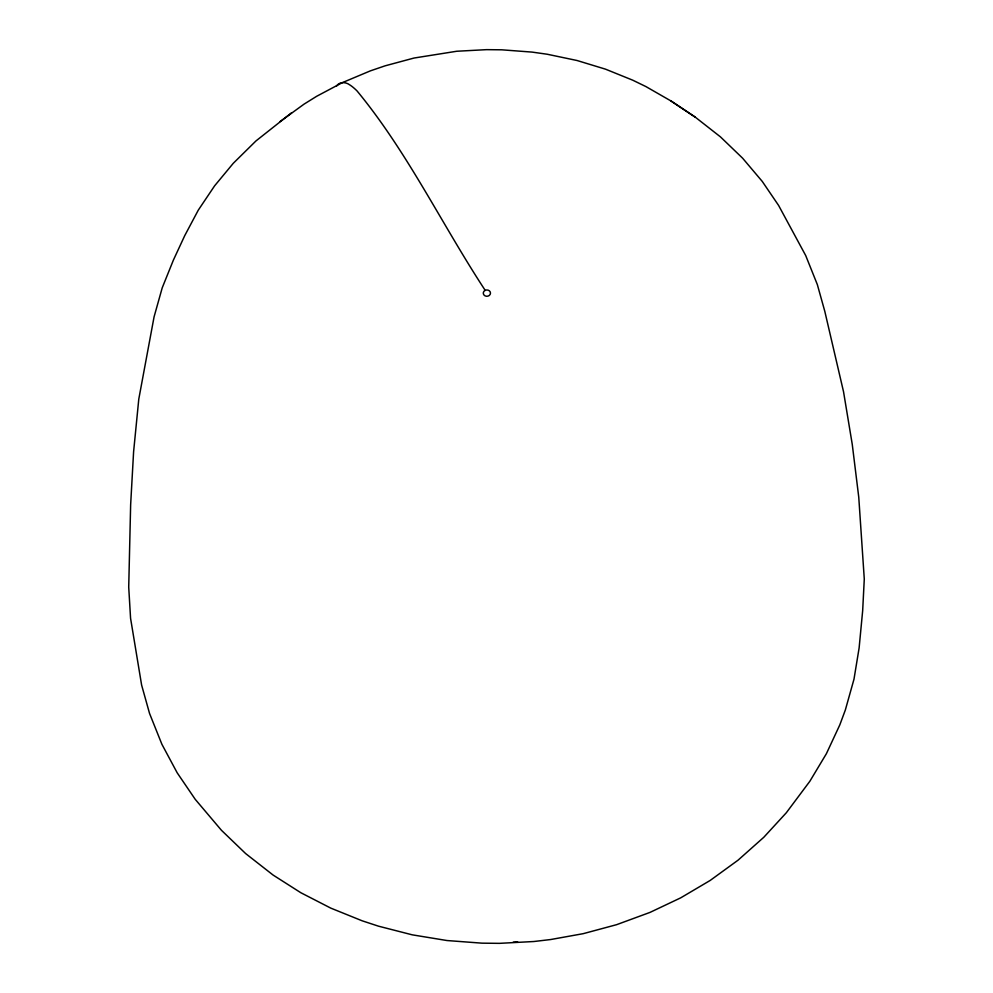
<?xml version="1.0" encoding="UTF-8"?>
<svg xmlns="http://www.w3.org/2000/svg" width="993" height="993" viewBox="0 0 993 993"><rect width="100%" height="100%" fill="white"/><g stroke="black" fill="none" stroke-linecap="round" stroke-linejoin="round"><path stroke-width="1.49" d="M336.391 86.192C339.37 81.525 345.787 81.811 349.797 84.914A98.146 20.754 64.6 0 1 357.033 90.922C407.403 151.941 441.885 224.43 485.192 290.341A3.6 3.165 -1.9 0 1 490.48 293.134A3.6 3.165 -1.9 0 1 485.043 295.852A3.6 3.165 -1.9 0 1 485.118 290.378M279.889 121.705L304.044 104.141L316.717 96.259L342.585 82.531L370.377 70.863L385.123 65.823L414.031 58.041L456.768 51.251L486.607 49.65L501.726 49.811L532.062 52.095L547.168 54.23L577.02 60.499L605.494 69.162L632.74 80.185L645.934 86.59L670.958 100.951L695.199 117.1L720.421 136.848L742.64 158.222L762.289 181.458L778.611 205.452L805.708 255.549L817.338 284.581L824.798 311.305L843.541 391.763L852.255 444.343L858.759 497.208L864.282 579.018L862.669 610.658L859.119 647.945L853.992 679.175L845.341 709.995L839.83 724.84L826.399 753.687L809.854 781.268L786.319 812.758L763.816 837.26L738.06 860.174L710.181 880.443L680.689 897.858L649.993 912.406L616.591 924.682L583.226 933.668L550.643 939.539L533.899 941.513L499.454 943.35L482.002 943.164L446.974 940.532L412.207 934.823L378.494 926.171L362.209 920.821L330.768 908.111L300.805 892.707L273.1 875.056L245.631 853.558L221.451 830.297L195.211 799.303L177.176 772.79L161.896 744.278L149.546 713.446L141.614 685.071L130.567 618.279L128.718 587.136L130.642 504.792L133.596 451.827L138.784 399.099L154.076 316.854L162.219 287.833L173.378 260.129L184.735 235.639L198.277 210.156L214.612 185.828L233.268 163.311L255.946 140.956L291.632 112.73M695.199 117.1L670.958 100.951M517.663 941.898A350.256 307.818 -1.9 0 1 513.257 942.121"/></g></svg>
